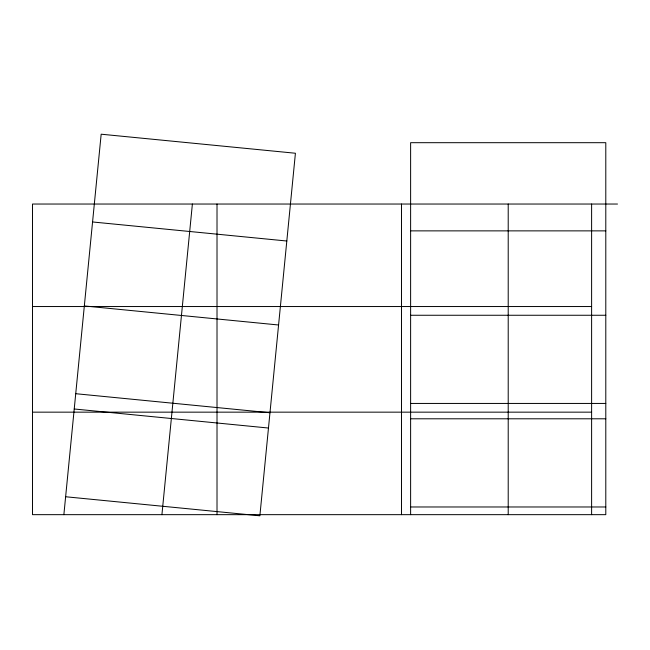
<?xml version="1.0" encoding="UTF-8"?>
<svg xmlns="http://www.w3.org/2000/svg" width="650" height="650" viewBox="0 0 650 650"><rect width="100%" height="100%" fill="white"/><g stroke="black" fill="none" stroke-linecap="round" stroke-linejoin="round"><path stroke-width="0.97" d="M217.011 514.662L217.011 204.035M401.513 514.662L401.513 204.035M63.871 514.662L101.172 134.201L295.417 153.246L259.87 515.799L65.626 496.754M161.923 514.662L192.384 204.035M617.5 204.035L32.5 204.035L32.5 514.662L605.792 514.662L605.792 142.691L410.621 142.691L410.621 514.662M410.621 230.872L605.792 230.872M32.5 306.54L591.614 306.54M410.621 315.258L605.792 315.258M410.621 403.439L605.792 403.439M32.5 412.157L591.614 412.157M410.621 418.795L605.792 418.795M410.621 506.976L605.792 506.976M92.568 221.967L286.812 241.012M84.337 305.947L278.574 324.992M75.733 393.705L269.969 412.75M74.23 408.988L268.474 428.033M591.614 204.035L591.614 514.662M508.211 204.035L508.211 514.662"/></g></svg>
